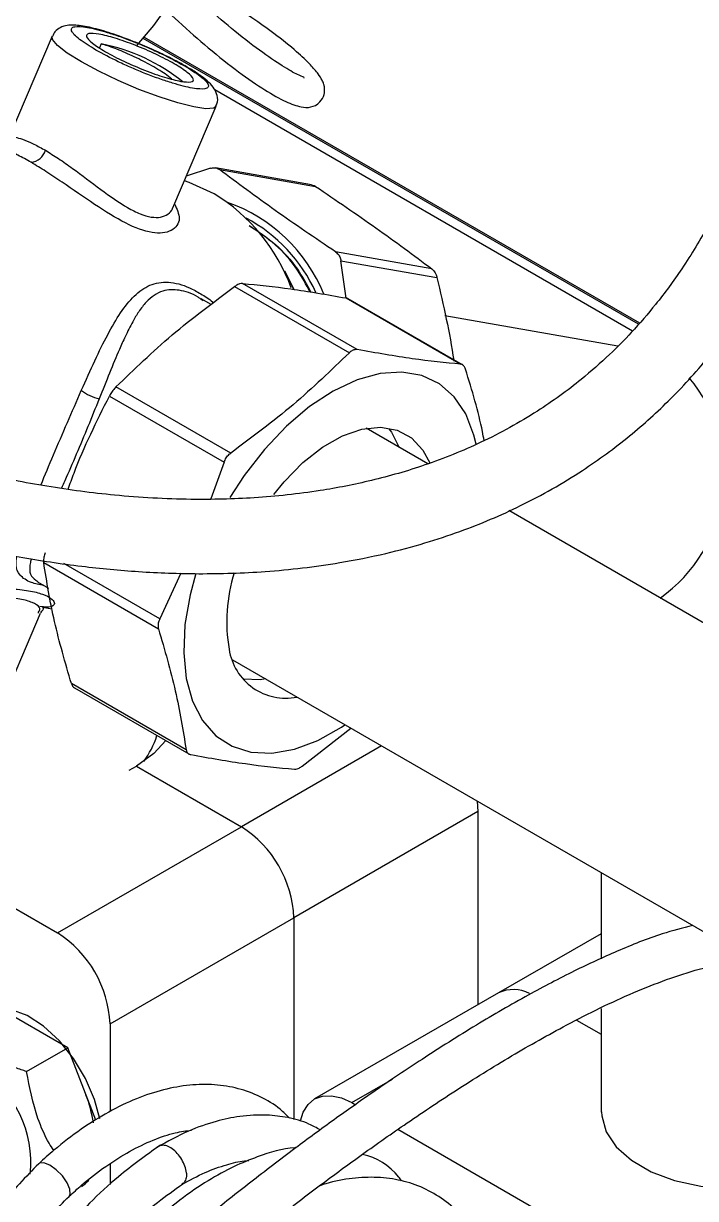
# Model space of a CAD drawing. Extents: x 75 to 2075, y 25 to 1460.
# Drawn here: x 1635 to 1699.6, y 618.2 to 731.2 of the extents above; entities that cross this region are included whole.
import ezdxf

# ---------------------------------------------------------------- set-up
doc = ezdxf.new("R2010")
doc.units = 0
doc.header["$LTSCALE"] = 5
doc.linetypes.add('SLD-KATı', pattern=[0])
doc.layers.get('0').update_dxf_attribs({"linetype": 'CONTINUOUS'})

msp = doc.modelspace()

# ---------------------------------------------------------------- linework, layer by layer
at = {"color": 7, "linetype": 'SLD-KATı'}
for p, q in [((1637.788, 729.996), (1633.629, 720.229)), ((1642.516, 729.267), (1642.354, 728.889)), ((1694.148, 702.295), (1646.536, 729.781)), ((1646.648, 729.914), (1694.262, 702.427)), ((1649.4, 713.511), (1653.56, 723.278)), ((1637.011, 719.108), (1637.143, 719.031)), ((1635.758, 717.877), (1635.613, 717.961)), ((1653.006, 717.306), (1650.687, 716.533)), ((1662.716, 715.727), (1653.503, 717.346)), ((1653.872, 717.187), (1663.112, 715.563)), ((1674.286, 707.634), (1665.046, 709.258)), ((1666.054, 704.825), (1665.543, 708.41)), ((1665.543, 708.41), (1674.782, 706.786)), ((1661.018, 705.656), (1660.15, 707.413)), ((1660.15, 707.413), (1661.023, 705.658)), ((1655.331, 705.932), (1666.362, 699.564)), ((1667.125, 699.859), (1656.094, 706.227)), ((1652.318, 704.57), (1652.097, 704.721)), ((1653.084, 704.186), (1652.113, 704.746)), ((1666.044, 704.828), (1677.075, 698.46)), ((1677.242, 698.406), (1666.238, 704.759)), ((1692.16, 700.184), (1675.528, 703.108)), ((1654.953, 689.904), (1643.922, 696.272)), ((1643.293, 695.389), (1654.324, 689.021)), ((1673.894, 688.873), (1667.971, 692.292)), ((1654.324, 689.021), (1653.047, 685.507)), ((1735.904, 653.076), (1681.688, 684.373)), ((1636.982, 679.375), (1648.013, 673.007)), ((1650.166, 678.372), (1648.139, 673.961)), ((1636.398, 677.528), (1637.431, 676.932)), ((1636.861, 675.095), (1637.799, 674.93)), ((1632.014, 663.576), (1636.674, 674.516)), ((1636.47, 674.504), (1636.483, 674.599)), ((1655.115, 670.023), (1723.047, 630.806)), ((1650.674, 661.369), (1639.643, 667.737)), ((1639.926, 667.325), (1650.931, 660.972)), ((1661.837, 659.799), (1666.52, 663.438)), ((1645.189, 659.422), (1645.885, 659.795)), ((1645.885, 659.795), (1655.987, 653.964)), ((1617.707, 655.652), (1638.309, 643.759)), ((1678.644, 656.439), (1678.715, 655.421)), ((1678.715, 655.421), (1661.038, 645.216)), ((1678.715, 655.421), (1678.715, 636.844)), ((1638.309, 643.759), (1655.987, 653.964)), ((1690.56, 649.561), (1690.56, 641.281)), ((1643.36, 635.011), (1661.038, 645.216)), ((1661.038, 645.216), (1661.038, 625.808)), ((1690.56, 643.681), (1680.7, 637.989)), ((1680.7, 637.989), (1663.022, 627.784)), ((1639.283, 632.698), (1632.285, 636.738)), ((1690.56, 636.497), (1690.56, 626.529)), ((1688.209, 635.362), (1690.56, 634.006)), ((1643.36, 635.011), (1643.36, 626.588)), ((1635.339, 630.421), (1639.283, 632.698)), ((1641.98, 625.746), (1639.283, 632.698)), ((1666.594, 627.431), (1666.94, 627.231)), ((1671.034, 624.867), (1697.712, 609.466)), ((1643.36, 621.558), (1643.36, 619.568))]:
    msp.add_line(p, q, dxfattribs=at)
at = {"color": 8, "linetype": 'SLD-KATı'}
for p, q in [((1693.592, 701.65), (1653.421, 724.84)), ((1648.139, 673.961), (1638.914, 679.286)), ((1669.459, 661.742), (1655.987, 653.964)), ((1666.594, 627.431), (1670.522, 629.698))]:
    msp.add_line(p, q, dxfattribs=at)
at = {"color": 7, "linetype": 'SLD-KATı', "flags": 128}
for points in [[(1645.973, 729.139), (1647.552, 731.041), (1648.684, 732.618)], [(1653.381, 714.837), (1650.971, 715.945), (1650.503, 716.099)], [(1678.549, 690.778), (1678.342, 691.642), (1677.558, 693.67), (1676.439, 695.327), (1675.015, 696.571), (1673.323, 697.37), (1671.405, 697.702), (1669.313, 697.56), (1667.099, 696.946), (1664.822, 695.877), (1662.541, 694.38), (1660.314, 692.494), (1658.199, 690.269), (1656.251, 687.761), (1654.871, 685.634)], [(1659.104, 685.921), (1660.096, 687.155), (1661.885, 688.994), (1663.774, 690.485), (1665.694, 691.574), (1667.576, 692.222), (1669.353, 692.405), (1670.959, 692.117), (1672.337, 691.368), (1673.437, 690.185), (1674.088, 688.96)], [(1670.17, 692.256), (1670.407, 691.935), (1671.156, 690.453)], [(1651.594, 678.322), (1651.047, 676.278), (1650.561, 673.417), (1650.441, 670.711), (1650.688, 668.228), (1651.297, 666.034), (1652.251, 664.185), (1653.527, 662.73), (1655.09, 661.705), (1656.901, 661.138), (1658.913, 661.043), (1661.073, 661.422), (1663.325, 662.266), (1665.612, 663.554), (1665.94, 663.773)], [(1658.3, 668.184), (1657.778, 668.11), (1656.15, 668.151)], [(1648.709, 662.255), (1647.577, 661.001), (1645.885, 659.795)], [(1642.385, 625.881), (1641.877, 627.736), (1641.007, 629.765), (1639.856, 631.685), (1638.485, 633.39), (1636.968, 634.79), (1635.387, 635.809), (1633.828, 636.391), (1632.66, 636.522)], [(1661.655, 625.674), (1661.927, 626.524), (1662.394, 627.263), (1663.022, 627.784), (1663.787, 628.068), (1664.661, 628.103), (1665.608, 627.888), (1666.594, 627.431)], [(1690.607, 626.556), (1690.625, 626.168), (1691.045, 624.635), (1692.008, 623.186), (1693.472, 621.885), (1695.373, 620.788), (1697.627, 619.943), (1700.136, 619.387), (1702.791, 619.144), (1704.939, 619.183)], [(1640.605, 619.368), (1641.007, 619.643), (1641.325, 619.932)]]:
    msp.add_lwpolyline(points, dxfattribs=at)
at = {"color": 8, "linetype": 'SLD-KATı', "flags": 128}
for points in [[(1640.598, 727.53), (1639.25, 728.372), (1638.306, 729.105), (1637.825, 729.683), (1637.788, 729.996)], [(1653.56, 723.278), (1653.32, 723.091), (1652.579, 723.033), (1651.405, 723.201), (1649.87, 723.585), (1648.071, 724.161), (1646.123, 724.892), (1644.145, 725.734), (1642.264, 726.631), (1640.598, 727.53)], [(1637.565, 621.416), (1637.005, 621.643), (1636.589, 621.617), (1636.503, 621.56)], [(1639.417, 618.418), (1639.538, 618.634), (1639.505, 619.114), (1639.236, 619.727), (1638.773, 620.379), (1638.186, 620.973), (1637.565, 621.416)]]:
    msp.add_lwpolyline(points, dxfattribs=at)
at = {"color": 7, "linetype": 'SLD-KATı'}
for centre, radius, start, end in [((1639.009, 711.468), 18.142, 51.23779, 78.85473), ((1635.577, 719.502), 1.635, 276.34065, 343.24516), ((1644.091, 699.686), 17.773, 20.16255, 58.48503), ((1649.526, 699.366), 15.523, 22.04735, 70.7581), ((1649.202, 699.012), 15.317, 24.46896, 61.83254), ((1643.291, 699.392), 4.376, 231.99647, 257.04848), ((1669.945, 673.724), 15.373, 162.26226, 190.06327), ((1660.272, 671.858), 5.526, 188.53457, 281.04329), ((1650.072, 644.717), 10.977, 2.60548, 57.39452), ((1632.394, 634.512), 10.977, 2.60548, 57.39452), ((1682.137, 634.941), 3.37, 62.7396, 115.2361), ((1625.314, 621.768), 10.424, 353.23708, 58.67705), ((1629.596, 623.693), 12.288, 8.4072, 21.45962)]:
    msp.add_arc(centre, radius, start, end, dxfattribs=at)
at = {"color": 8, "linetype": 'SLD-KATı'}
for centre, radius, start, end in [((1687.843, 687.847), 14.552, 305.28391, 39.78105), ((1638.666, 665.842), 9.713, 324.82037, 341.36628)]:
    msp.add_arc(centre, radius, start, end, dxfattribs=at)
at = {"color": 7, "linetype": 'SLD-KATı'}
for points, knots in [([(1661.996, 726.008), (1662.001, 726.011), (1662.08, 726.055), (1661.548, 726.191), (1660.249, 726.922), (1658.11, 728.325), (1655.499, 730.333), (1652.838, 732.616), (1649.66, 735.569), (1645.934, 739.351), (1641.79, 743.974), (1638.391, 748.07), (1635.479, 751.774), (1632.725, 755.434), (1629.867, 759.426), (1626.921, 763.741), (1623.923, 768.339), (1620.636, 773.636), (1617.351, 779.223), (1614.08, 785.078), (1610.838, 791.174), (1607.425, 797.942), (1603.832, 805.451), (1601.523, 810.651), (1600.302, 813.401)], [0, 0, 0, 0, 0.0020497, 0.0301819, 0.0640753, 0.0982096, 0.1328976, 0.1642325, 0.1907123, 0.2391823, 0.2870046, 0.3322943, 0.361502, 0.3969068, 0.44062, 0.479832, 0.5254644, 0.5784883, 0.6400266, 0.6962506, 0.7594906, 0.8305718, 0.9104065, 1, 1, 1, 1]), ([(1597.66, 812.317), (1598.937, 809.441), (1601.338, 804.033), (1605.065, 796.264), (1608.566, 789.348), (1611.851, 783.197), (1614.912, 777.741), (1617.747, 772.915), (1620.355, 768.658), (1622.946, 764.589), (1625.531, 760.691), (1628.259, 756.752), (1631.507, 752.261), (1635.51, 747.047), (1640.244, 741.37), (1644.284, 736.959), (1647.494, 733.718), (1650.078, 731.259), (1652.924, 728.752), (1655.752, 726.508), (1658.282, 724.765), (1660.275, 723.658), (1661.638, 723.181), (1662.556, 723.11), (1663.466, 723.47), (1663.988, 724.349), (1663.995, 725.054), (1663.899, 725.432), (1663.732, 725.832), (1663.348, 726.435), (1662.594, 727.319), (1661.247, 728.596), (1659.343, 730.127), (1656.937, 731.846), (1654.152, 733.678), (1651.864, 735.03), (1650.641, 735.752)], [0, 0, 0, 0, 0.0715414, 0.1345143, 0.1898869, 0.2385234, 0.2811927, 0.3185757, 0.3512727, 0.3798102, 0.4121736, 0.4403831, 0.4693959, 0.514009, 0.5584366, 0.5993028, 0.6184122, 0.6399774, 0.664883, 0.6922972, 0.7190166, 0.745141, 0.7693914, 0.7868912, 0.8009275, 0.8098206, 0.8171453, 0.8232387, 0.8328532, 0.8468666, 0.8655525, 0.8893461, 0.9189148, 0.942329, 0.9691726, 1, 1, 1, 1]), ([(1709.063, 736.888), (1708.972, 736.255), (1708.577, 733.513), (1707.505, 728.902), (1705.786, 722.906), (1703.656, 717.298), (1701.139, 712.132), (1698.54, 707.848), (1696.002, 704.382), (1693.648, 701.647), (1691.269, 699.236), (1688.32, 696.64), (1684.256, 693.695), (1679.204, 690.903), (1673.805, 688.725), (1668.602, 687.227), (1663.109, 686.152), (1657.304, 685.531), (1650.712, 685.376), (1644.03, 685.757), (1637.294, 686.643), (1631.099, 687.869), (1625.198, 689.397), (1620.268, 690.972), (1616.108, 692.521), (1612.601, 693.992), (1609.437, 695.511), (1606.731, 696.994), (1604.577, 698.334), (1602.984, 699.528), (1602.084, 700.351), (1601.724, 700.752), (1601.615, 700.891), (1601.609, 700.877), (1601.608, 700.873)], [0, 0, 0, 0, 0.0157421, 0.0681159, 0.1145764, 0.1654648, 0.2095927, 0.2476276, 0.2791908, 0.3052422, 0.3265826, 0.3522928, 0.3886107, 0.4311742, 0.4706091, 0.5070164, 0.541106, 0.5845156, 0.6261982, 0.6766315, 0.7218631, 0.7667032, 0.8082101, 0.8481287, 0.8737611, 0.8997939, 0.9260928, 0.9450317, 0.9624542, 0.9782857, 0.986314, 0.9943033, 0.9981558, 1, 1, 1, 1]), ([(1604.675, 705.819), (1604.357, 705.846), (1603.273, 705.94), (1601.669, 705.91), (1599.988, 705.748), (1598.753, 705.477), (1597.671, 705.098), (1596.467, 704.451), (1595.107, 703.099), (1594.297, 700.875), (1594.714, 698.394), (1596.105, 696.208), (1598.064, 694.291), (1600.299, 692.607), (1603.54, 690.54), (1607.978, 688.217), (1613.816, 685.7), (1620.447, 683.343), (1627.458, 681.373), (1634.265, 679.925), (1640.452, 678.998), (1646.177, 678.453), (1652.073, 678.242), (1658.536, 678.448), (1664.553, 679.149), (1669.673, 680.173), (1673.531, 681.2), (1677.895, 682.64), (1683.055, 684.826), (1688.522, 687.942), (1693.306, 691.455), (1697.443, 695.202), (1701.263, 699.445), (1705.188, 704.835), (1708.85, 711.337), (1711.943, 718.729), (1713.85, 724.956), (1715.022, 729.717), (1715.466, 732.004), (1715.673, 733.073)], [0, 0, 0, 0, 0.0085572, 0.0292426, 0.0450129, 0.0569124, 0.0656832, 0.0772112, 0.09041, 0.1060511, 0.1237639, 0.1404478, 0.1561481, 0.1717507, 0.1876302, 0.2190198, 0.2528319, 0.2917381, 0.3341558, 0.3732205, 0.4067814, 0.4371238, 0.4688988, 0.5038222, 0.5430751, 0.5676445, 0.5887736, 0.6079797, 0.6423995, 0.6799309, 0.7110216, 0.7409183, 0.7738811, 0.8087018, 0.8572977, 0.9071216, 0.9554208, 0.9791709, 1, 1, 1, 1]), ([(1646.705, 729.056), (1646.106, 729.303), (1645.279, 729.643), (1644.116, 730.064), (1643.21, 730.368), (1642.237, 730.654), (1641.353, 730.873), (1640.567, 731.019), (1639.875, 731.087), (1639.248, 731.068), (1638.623, 730.894), (1638.054, 730.514), (1637.891, 730.14), (1637.824, 729.987)], [0, 0, 0, 0, 0.1554067, 0.2149291, 0.311522, 0.4067195, 0.5041618, 0.6006751, 0.6959501, 0.7921786, 0.8801602, 0.9508392, 1, 1, 1, 1]), ([(1641.996, 728.676), (1641.417, 729.033), (1640.526, 729.582), (1639.878, 730.168), (1639.616, 730.539), (1639.637, 730.798), (1640.012, 730.978), (1641.053, 730.919), (1642.714, 730.502), (1644.309, 729.977), (1645.643, 729.479), (1646.997, 728.917), (1648.701, 728.145), (1649.765, 727.565), (1650.457, 727.189)], [0, 0, 0, 0, 0.1197284, 0.1841803, 0.25, 0.3158197, 0.3802716, 0.5, 0.6197284, 0.6841803, 0.75, 0.8158197, 0.8802716, 1, 1, 1, 1]), ([(1649.287, 725.881), (1649.092, 726.042), (1648.572, 726.471), (1647.183, 727.285), (1645.47, 728.149), (1643.756, 728.879), (1642.929, 729.138), (1642.516, 729.267)], [0, 0, 0, 0, 0.1305868, 0.3479401, 0.5652934, 0.7826467, 1, 1, 1, 1]), ([(1650.687, 727.083), (1650.527, 727.178), (1650.111, 727.425), (1649.344, 727.827), (1648.194, 728.401), (1647.289, 728.799), (1646.705, 729.056)], [0, 0, 0, 0, 0.14487657, 0.37699399, 0.59771196, 1, 1, 1, 1]), ([(1650.457, 727.189), (1651.036, 726.832), (1651.926, 726.283), (1652.575, 725.697), (1652.837, 725.326), (1652.815, 725.067), (1652.44, 724.888), (1651.399, 724.946), (1649.738, 725.363), (1648.143, 725.888), (1646.809, 726.386), (1645.455, 726.948), (1643.752, 727.72), (1642.687, 728.3), (1641.996, 728.676)], [0, 0, 0, 0, 0.1197284, 0.1841803, 0.25, 0.3158197, 0.3802716, 0.5, 0.6197284, 0.6841803, 0.75, 0.8158197, 0.8802716, 1, 1, 1, 1]), ([(1653.528, 723.294), (1653.568, 723.362), (1653.748, 723.671), (1653.68, 724.357), (1653.359, 725.04), (1652.861, 725.587), (1652.146, 726.167), (1651.4, 726.674), (1650.853, 726.988), (1650.687, 727.083)], [0, 0, 0, 0, 0.03786719, 0.17177942, 0.31354483, 0.50143853, 0.70756617, 0.91090717, 1, 1, 1, 1]), ([(1653.006, 717.306), (1653.138, 717.334), (1653.403, 717.389), (1653.694, 717.308), (1653.833, 717.214), (1653.872, 717.187)], [0, 0, 0, 0, 0.4171164, 0.8343171, 1, 1, 1, 1]), ([(1665.046, 709.258), (1663.07, 710.595), (1659.1, 713.281), (1655.62, 715.881), (1653.872, 717.187)], [0, 0, 0, 0, 0.497591, 1, 1, 1, 1]), ([(1662.712, 715.711), (1662.801, 715.696), (1662.939, 715.672), (1663.066, 715.592), (1663.112, 715.563)], [0, 0, 0, 0, 0.6414808, 1, 1, 1, 1]), ([(1663.112, 715.563), (1665.087, 714.226), (1669.058, 711.54), (1672.537, 708.94), (1674.286, 707.634)], [0, 0, 0, 0, 0.497591, 1, 1, 1, 1]), ([(1662.59, 705.397), (1662.206, 706.117), (1661.289, 707.837), (1659.308, 710.048), (1657.589, 711.196), (1656.729, 711.77)], [0, 0, 0, 0, 0.2644214, 0.6322107, 1, 1, 1, 1]), ([(1656.792, 711.759), (1657.634, 711.199), (1659.319, 710.078), (1661.312, 707.872), (1662.259, 706.132), (1662.675, 705.368)], [0, 0, 0, 0, 0.358806, 0.7182481, 1, 1, 1, 1]), ([(1665.046, 709.258), (1665.151, 709.17), (1665.361, 708.992), (1665.502, 708.67), (1665.534, 708.468), (1665.543, 708.41)], [0, 0, 0, 0, 0.4171162, 0.8343167, 1, 1, 1, 1]), ([(1674.286, 707.634), (1674.377, 707.548), (1674.56, 707.375), (1674.713, 707.05), (1674.767, 706.844), (1674.782, 706.786)], [0, 0, 0, 0, 0.4171164, 0.8343171, 1, 1, 1, 1]), ([(1674.782, 706.786), (1675.401, 704.12), (1676.027, 701.423), (1676.404, 698.769), (1676.409, 698.738)], [0, 0, 0, 0, 0.9881811, 1, 1, 1, 1]), ([(1643.922, 696.272), (1645.677, 697.967), (1649.187, 701.356), (1653.283, 704.407), (1655.331, 705.932)], [0, 0, 0, 0, 0.5, 1, 1, 1, 1]), ([(1656.094, 706.227), (1656.003, 706.222), (1655.821, 706.212), (1655.541, 706.076), (1655.378, 705.964), (1655.331, 705.932)], [0, 0, 0, 0, 0.41711625, 0.83431668, 1, 1, 1, 1]), ([(1656.094, 706.227), (1657.598, 706.079), (1660.621, 705.782), (1664.23, 705.147), (1666.044, 704.828)], [0, 0, 0, 0, 0.497591, 1, 1, 1, 1]), ([(1666.229, 704.745), (1666.208, 704.764), (1666.158, 704.807), (1666.085, 704.82), (1666.044, 704.828)], [0, 0, 0, 0, 0.4326195, 1, 1, 1, 1]), ([(1667.125, 699.859), (1667.018, 699.863), (1666.803, 699.872), (1666.538, 699.728), (1666.401, 699.6), (1666.362, 699.564)], [0, 0, 0, 0, 0.41711643, 0.83431706, 1, 1, 1, 1]), ([(1677.075, 698.46), (1675.57, 698.608), (1672.547, 698.905), (1668.938, 699.54), (1667.125, 699.859)], [0, 0, 0, 0, 0.497591, 1, 1, 1, 1]), ([(1677.525, 697.994), (1677.482, 698.1), (1677.395, 698.31), (1677.22, 698.436), (1677.107, 698.455), (1677.075, 698.46)], [0, 0, 0, 0, 0.4171164, 0.8343171, 1, 1, 1, 1]), ([(1679.314, 691.114), (1679.263, 691.401), (1678.878, 693.572), (1678.154, 695.94), (1677.525, 697.994)], [0, 0, 0, 0, 0.1320407, 1, 1, 1, 1]), ([(1643.922, 696.272), (1643.825, 696.166), (1643.632, 695.954), (1643.421, 695.631), (1643.322, 695.443), (1643.293, 695.389)], [0, 0, 0, 0, 0.4171164, 0.8343171, 1, 1, 1, 1]), ([(1639.332, 686.448), (1639.515, 686.964), (1640.62, 690.069), (1642.078, 692.971), (1643.293, 695.389)], [0, 0, 0, 0, 0.1663395, 1, 1, 1, 1]), ([(1642.31, 695.127), (1641.954, 694.242), (1641.244, 692.477), (1640.49, 690.685), (1640.114, 689.792)], [0, 0, 0, 0, 0.5016187, 1, 1, 1, 1]), ([(1654.324, 689.021), (1654.383, 689.166), (1654.501, 689.456), (1654.746, 689.744), (1654.907, 689.869), (1654.953, 689.904)], [0, 0, 0, 0, 0.4171164, 0.8343171, 1, 1, 1, 1]), ([(1637.108, 680.329), (1637.067, 680.181), (1636.985, 679.886), (1636.962, 679.567), (1636.977, 679.418), (1636.982, 679.375)], [0, 0, 0, 0, 0.4171164, 0.8343171, 1, 1, 1, 1]), ([(1639.643, 667.737), (1639.056, 669.751), (1637.875, 673.8), (1637.281, 677.511), (1636.982, 679.375)], [0, 0, 0, 0, 0.49759099, 1, 1, 1, 1]), ([(1636.69, 674.554), (1636.849, 674.738), (1637.06, 674.983), (1636.898, 675.017), (1636.857, 675.026)], [0, 0, 0, 0, 0.7485512, 1, 1, 1, 1]), ([(1648.139, 673.961), (1648.081, 673.823), (1647.967, 673.546), (1647.959, 673.219), (1648.001, 673.054), (1648.013, 673.007)], [0, 0, 0, 0, 0.4171164, 0.8343171, 1, 1, 1, 1]), ([(1648.013, 673.007), (1648.6, 670.993), (1649.781, 666.944), (1650.376, 663.233), (1650.674, 661.369)], [0, 0, 0, 0, 0.497591, 1, 1, 1, 1]), ([(1639.643, 667.737), (1639.685, 667.627), (1639.757, 667.441), (1639.883, 667.368), (1639.935, 667.338)], [0, 0, 0, 0, 0.589159, 1, 1, 1, 1]), ([(1650.674, 661.369), (1650.702, 661.273), (1650.756, 661.081), (1650.945, 660.947), (1651.085, 660.913), (1651.125, 660.903)], [0, 0, 0, 0, 0.4171164, 0.8343171, 1, 1, 1, 1]), ([(1651.125, 660.903), (1652.921, 660.587), (1656.531, 659.951), (1659.555, 659.653), (1661.074, 659.504)], [0, 0, 0, 0, 0.497591, 1, 1, 1, 1]), ([(1661.074, 659.504), (1661.165, 659.509), (1661.347, 659.519), (1661.627, 659.655), (1661.791, 659.767), (1661.837, 659.799)], [0, 0, 0, 0, 0.4171164, 0.8343171, 1, 1, 1, 1]), ([(1699.368, 644.475), (1698.394, 644.224), (1695.979, 643.603), (1692.164, 642.058), (1687.866, 640.079), (1683.344, 637.699), (1678.445, 634.853), (1673.536, 631.753), (1669.067, 628.747), (1665.086, 625.941), (1661.173, 623.076), (1657.147, 620.009), (1653.266, 616.931), (1649.933, 614.186), (1646.938, 611.632), (1644.109, 609.116), (1641.596, 606.744), (1639.952, 604.987), (1639.142, 603.867), (1638.818, 603.224), (1638.671, 602.716), (1638.672, 602.027), (1638.863, 601.341), (1639.303, 600.782), (1639.651, 600.519), (1639.951, 600.341), (1640.394, 600.213), (1641.156, 600.247), (1642.17, 600.586), (1643.457, 601.215), (1645.007, 602.124), (1647.071, 603.48), (1649.804, 605.416), (1653.384, 608.084), (1656.128, 610.222), (1657.66, 611.415)], [0, 0, 0, 0, 0.0287695, 0.0712615, 0.1115265, 0.1559104, 0.2065926, 0.2607525, 0.3084692, 0.3484132, 0.3895122, 0.4374656, 0.4843386, 0.5246348, 0.5581093, 0.5974538, 0.6382522, 0.6728817, 0.6885949, 0.702657, 0.7125215, 0.7184474, 0.7265524, 0.7352534, 0.7375899, 0.740681, 0.7506537, 0.7661294, 0.7879044, 0.8067529, 0.8300468, 0.8590925, 0.8956035, 0.9417138, 1, 1, 1, 1]), ([(1642.984, 602.086), (1642.993, 602.077), (1643.048, 602.017), (1643.672, 602.747), (1645.263, 604.315), (1647.661, 606.555), (1650.846, 609.353), (1654.744, 612.62), (1659.063, 616.07), (1663.273, 619.295), (1667.395, 622.328), (1671.796, 625.429), (1676.656, 628.675), (1681.872, 631.919), (1687.584, 635.149), (1693.642, 638.122), (1698.987, 640.078), (1702.876, 641.003), (1704.492, 641.081), (1705.189, 641.115)], [0, 0, 0, 0, 0.0070168, 0.0437679, 0.0871427, 0.1373014, 0.1906153, 0.2639921, 0.3366936, 0.4004706, 0.4617402, 0.5253471, 0.5975783, 0.6746582, 0.7487068, 0.8371597, 0.9234585, 0.9669911, 1, 1, 1, 1]), ([(1635.339, 630.421), (1634.981, 630.539), (1633.157, 631.14), (1630.51, 632.398), (1628.985, 633.848), (1628.34, 634.461)], [0, 0, 0, 0, 0.1234145, 0.6293958, 1, 1, 1, 1]), ([(1637.941, 622.838), (1637.794, 623.065), (1637.188, 624.008), (1636.1, 626.477), (1635.633, 628.894), (1635.339, 630.421)], [0, 0, 0, 0, 0.1046108, 0.4342037, 1, 1, 1, 1]), ([(1660.612, 625.936), (1660.317, 626.234), (1659.482, 627.075), (1657.816, 628.048), (1655.701, 628.849), (1653.419, 629.217), (1651.009, 629.178), (1648.486, 628.725), (1645.879, 627.858), (1643.225, 626.588), (1640.57, 624.927), (1638.321, 623.208), (1636.986, 621.998), (1636.498, 621.555)], [0, 0, 0, 0, 0.052804, 0.1490375, 0.2442817, 0.3395848, 0.4361441, 0.5346423, 0.6349928, 0.7365992, 0.8387918, 0.9410548, 1, 1, 1, 1]), ([(1663.56, 624.807), (1663.205, 625.008), (1662.24, 625.555), (1660.499, 626.025), (1658.272, 626.306), (1655.978, 626.183), (1653.454, 625.651), (1650.787, 624.733), (1648.875, 623.688), (1647.861, 623.134)], [0, 0, 0, 0, 0.08232, 0.2240862, 0.3553935, 0.520759, 0.6589364, 0.8190616, 1, 1, 1, 1]), ([(1639.423, 618.423), (1639.822, 618.785), (1640.981, 619.839), (1642.934, 621.344), (1645.248, 622.802), (1647.5, 623.877), (1649.512, 624.563), (1650.68, 624.721), (1651.193, 624.79)], [0, 0, 0, 0, 0.0992995, 0.2886748, 0.4774381, 0.6655384, 0.8533168, 1, 1, 1, 1]), ([(1648.14, 623.313), (1646.804, 622.35), (1644.489, 620.683), (1641.614, 618.053), (1639.646, 615.915), (1638.292, 614.198), (1637.313, 612.791), (1636.424, 611.36), (1635.258, 609.216), (1633.9, 605.975), (1632.756, 601.892), (1631.987, 597.771), (1631.194, 592.798), (1630.719, 587.925), (1630.91, 583.393), (1631.308, 580.479), (1631.771, 578.473), (1632.22, 576.959), (1632.773, 575.427), (1633.72, 573.428), (1635.206, 571.207), (1637.352, 569.031), (1639.185, 568.126), (1640.176, 567.638)], [0, 0, 0, 0, 0.0781576, 0.1353446, 0.1768455, 0.2060606, 0.2292258, 0.2491495, 0.2763485, 0.3296026, 0.3907816, 0.4473491, 0.4997888, 0.5997619, 0.6520498, 0.701322, 0.7364026, 0.7527779, 0.7797745, 0.8182808, 0.8688205, 0.9291228, 1, 1, 1, 1]), ([(1661.245, 623.108), (1661.203, 623.105), (1659.995, 623.044), (1657.992, 622.43), (1655.197, 621.294), (1652.702, 619.92), (1649.974, 618.067), (1648.141, 616.446), (1647.187, 615.602)], [0, 0, 0, 0, 0.0094203, 0.2679896, 0.4246267, 0.5991206, 0.7912369, 1, 1, 1, 1]), ([(1650.694, 620.662), (1650.693, 620.673), (1650.675, 620.882), (1650.575, 621.325), (1650.269, 621.979), (1649.836, 622.568), (1649.326, 623.027), (1648.8, 623.298), (1648.318, 623.372), (1648.087, 623.246), (1647.978, 623.186)], [0, 0, 0, 0, 0.0076187, 0.1516906, 0.2957649, 0.4397741, 0.5836515, 0.7274091, 0.8711114, 1, 1, 1, 1]), ([(1650.263, 619.558), (1651.011, 619.97), (1652.483, 620.78), (1654.479, 621.461), (1655.885, 621.825), (1656.546, 621.856), (1656.684, 621.862)], [0, 0, 0, 0, 0.3318978, 0.6526329, 0.9276638, 1, 1, 1, 1]), ([(1671.382, 619.916), (1671.292, 620.037), (1670.359, 621.298), (1668.981, 622.171), (1667.602, 622.444), (1667.594, 622.446)], [0, 0, 0, 0, 0.0955451, 0.9943473, 1, 1, 1, 1]), ([(1636.502, 621.559), (1635.26, 620.29), (1632.999, 617.981), (1630.529, 614.16), (1628.973, 610.798), (1627.871, 607.404), (1627.085, 603.601), (1626.651, 599.163), (1626.463, 594.709), (1626.286, 590.509), (1626.277, 586.756), (1626.5, 583.424), (1627.076, 580.049), (1628.29, 576.556), (1630.109, 573.935), (1632.102, 572.122), (1633.309, 571.431), (1633.937, 571.071)], [0, 0, 0, 0, 0.089524, 0.1628936, 0.2201175, 0.2657918, 0.3309197, 0.4020045, 0.4768848, 0.5464547, 0.6097835, 0.6684941, 0.7260072, 0.8020681, 0.8944401, 0.9450915, 1, 1, 1, 1]), ([(1650.694, 620.662), (1650.694, 620.651), (1650.71, 620.443), (1650.671, 620.072), (1650.501, 619.712), (1650.307, 619.626), (1650.242, 619.598)], [0, 0, 0, 0, 0.020626, 0.4106992, 0.8007778, 1, 1, 1, 1]), ([(1638.035, 574.769), (1637.88, 574.981), (1637.447, 575.572), (1636.874, 576.756), (1636.335, 578.144), (1635.914, 579.581), (1635.519, 581.352), (1635.194, 583.709), (1635.063, 586.645), (1635.194, 589.78), (1635.59, 593.115), (1636.142, 596.686), (1636.835, 600.446), (1637.826, 604.187), (1639.01, 607.113), (1640.04, 609.051), (1640.814, 610.314), (1641.65, 611.529), (1642.806, 613.011), (1644.246, 614.593), (1646.015, 616.275), (1648.017, 617.96), (1649.526, 619.034), (1650.332, 619.607)], [0, 0, 0, 0, 0.024227, 0.0674132, 0.1075777, 0.138573, 0.1725979, 0.2292919, 0.2883204, 0.3470666, 0.406721, 0.4723011, 0.5414394, 0.6131531, 0.6756503, 0.7075732, 0.7314233, 0.7567905, 0.7899475, 0.8386374, 0.8821941, 0.9371479, 1, 1, 1, 1]), ([(1645.265, 564.729), (1645.675, 564.573), (1646.786, 564.15), (1648.743, 563.797), (1651.137, 563.778), (1653.647, 564.178), (1656.245, 564.99), (1658.894, 566.209), (1661.552, 567.817), (1664.173, 569.785), (1666.717, 572.079), (1669.148, 574.662), (1671.433, 577.493), (1673.541, 580.533), (1675.443, 583.736), (1677.113, 587.058), (1678.526, 590.451), (1679.662, 593.869), (1680.502, 597.265), (1681.032, 600.592), (1681.238, 603.807), (1681.111, 606.865), (1680.643, 609.72), (1679.831, 612.323), (1678.683, 614.624), (1677.221, 616.572), (1675.483, 618.129), (1673.517, 619.273), (1671.367, 619.997), (1669.066, 620.314), (1666.636, 620.188), (1664.75, 619.874), (1663.674, 619.48), (1663.456, 619.4)], [0, 0, 0, 0, 0.01861, 0.0505415, 0.0827758, 0.1156443, 0.1491491, 0.183105, 0.2172841, 0.2515058, 0.2856805, 0.3197904, 0.3538415, 0.3878506, 0.4218383, 0.4558271, 0.4898346, 0.5238823, 0.5579941, 0.5921931, 0.6264973, 0.66091, 0.6954008, 0.7298201, 0.7639364, 0.7974648, 0.8302352, 0.8623604, 0.8942212, 0.9261488, 0.9585458, 0.9916026, 1, 1, 1, 1]), ([(1631.203, 581.635), (1631.171, 581.755), (1630.989, 582.452), (1630.774, 584.009), (1630.582, 586.416), (1630.555, 589.269), (1630.684, 593.346), (1630.876, 598.346), (1631.37, 603.439), (1632.373, 607.625), (1633.803, 611.257), (1636.159, 615.072), (1638.281, 617.25), (1639.419, 618.419)], [0, 0, 0, 0, 0.0125188, 0.0725292, 0.1411689, 0.2192646, 0.3006896, 0.4552208, 0.5912131, 0.6682544, 0.762339, 0.8724876, 1, 1, 1, 1])]:
    msp.add_open_spline(points, degree=3, knots=knots, dxfattribs=at)
for points in [[(1642.287, 730.207), (1641.914, 730.249), (1641.169, 730.332), (1640.981, 729.999), (1641.549, 729.377), (1642.84, 728.528), (1644.647, 727.589), (1646.683, 726.708), (1648.692, 725.989), (1649.675, 725.768), (1650.166, 725.658)], [(1650.166, 725.658), (1650.538, 725.617), (1651.284, 725.533), (1651.471, 725.866), (1650.903, 726.489), (1649.612, 727.337), (1647.805, 728.277), (1645.769, 729.157), (1643.76, 729.877), (1642.778, 730.097), (1642.287, 730.207)], [(1666.362, 699.564), (1664.607, 697.869), (1661.097, 694.48), (1657.001, 691.429), (1654.953, 689.904)]]:
    msp.add_open_spline(points, degree=3, dxfattribs=at)
at = {"color": 8, "linetype": 'SLD-KATı'}
for points, knots in [([(1633.647, 720.221), (1633.678, 720.255), (1633.781, 720.369), (1634.609, 720.244), (1635.854, 719.741), (1636.632, 719.315), (1637.011, 719.108)], [0, 0, 0, 0, 0.1759422, 0.5870501, 0.7993469, 1, 1, 1, 1]), ([(1635.613, 717.961), (1635.18, 718.202), (1634.318, 718.681), (1633.096, 719.225), (1632.729, 719.292), (1632.508, 719.333)], [0, 0, 0, 0, 0.2859793, 0.5693529, 1, 1, 1, 1]), ([(1637.143, 719.031), (1637.56, 718.775), (1638.395, 718.262), (1640.194, 716.99), (1642.482, 715.231), (1644.665, 713.685), (1646.26, 712.883), (1647.34, 712.566), (1648.26, 712.561), (1648.936, 712.866), (1649.314, 713.217), (1649.374, 713.484), (1649.382, 713.519)], [0, 0, 0, 0, 0.0896416, 0.1794874, 0.358373, 0.5376068, 0.6276271, 0.71769, 0.8070501, 0.8971156, 0.9866305, 1, 1, 1, 1]), ([(1649.558, 713.881), (1649.779, 713.39), (1650.266, 712.312), (1649.368, 711.164), (1647.518, 710.921), (1644.898, 711.898), (1641.909, 713.772), (1639.25, 715.635), (1637.177, 717.02), (1636.231, 717.591), (1635.758, 717.877)], [0, 0, 0, 0, 0.1217904, 0.2680206, 0.414151, 0.5606948, 0.7072653, 0.8533915, 0.9267511, 1, 1, 1, 1]), ([(1640.596, 695.944), (1641.029, 696.914), (1641.897, 698.859), (1643.129, 701.359), (1644.357, 703.469), (1645.653, 705.106), (1647.132, 706.172), (1648.906, 706.48), (1650.645, 706.028), (1652.091, 705.231), (1652.886, 704.756), (1653.276, 704.387), (1653.306, 704.358)], [0, 0, 0, 0, 0.1240229, 0.2485537, 0.3722246, 0.4967748, 0.6217674, 0.7460505, 0.8672204, 0.929557, 0.9945723, 1, 1, 1, 1]), ([(1652.097, 704.721), (1652.009, 704.783), (1651.293, 705.286), (1650.282, 705.563), (1649.184, 705.656), (1648.361, 705.511), (1647.569, 705.119), (1646.805, 704.441), (1646.136, 703.57), (1645.473, 702.464), (1644.862, 701.247), (1644.136, 699.621), (1643.326, 697.661), (1642.648, 695.971), (1642.31, 695.127)], [0, 0, 0, 0, 0.0171576, 0.1398308, 0.2003552, 0.2629644, 0.3427059, 0.4232884, 0.5090265, 0.5839275, 0.6802971, 0.7543122, 0.8773745, 1, 1, 1, 1]), ([(1636.698, 686.831), (1637.099, 687.784), (1637.899, 689.689), (1639.26, 692.879), (1640.149, 694.919), (1640.596, 695.944)], [0, 0, 0, 0, 0.3326231, 0.6648171, 1, 1, 1, 1]), ([(1640.114, 689.792), (1639.738, 688.919), (1639.251, 687.785), (1638.794, 686.767), (1638.689, 686.532)], [0, 0, 0, 0, 0.7695648, 1, 1, 1, 1]), ([(1636.996, 677.183), (1636.568, 677.263), (1635.808, 677.405), (1635.147, 677.763), (1634.56, 678.277), (1634.253, 678.946), (1634.341, 679.69), (1634.375, 679.981)], [0, 0, 0, 0, 0.1959291, 0.3479786, 0.5066183, 0.807252, 1, 1, 1, 1]), ([(1635.794, 679.753), (1635.761, 679.634), (1635.674, 679.322), (1635.61, 678.733), (1635.677, 678.07), (1636.178, 677.717), (1636.413, 677.551)], [0, 0, 0, 0, 0.1163442, 0.3034003, 0.6736178, 1, 1, 1, 1]), ([(1636.483, 674.599), (1636.581, 674.759), (1636.757, 675.05), (1635.959, 675.558), (1634.76, 675.889), (1633.025, 676.049), (1630.245, 676.071), (1626.222, 675.972), (1622.102, 676.321), (1619.092, 677.093), (1617.855, 677.711), (1617.238, 678.02)], [0, 0, 0, 0, 0.1105415, 0.1998788, 0.2886574, 0.3778429, 0.4671023, 0.6443024, 0.8217149, 0.9110064, 1, 1, 1, 1]), ([(1622.502, 677.65), (1622.995, 677.56), (1624.338, 677.315), (1626.609, 677.149), (1629.171, 677.04), (1631.596, 676.986), (1633.778, 676.891), (1635.598, 676.689), (1636.942, 676.355), (1637.762, 675.935), (1638.08, 675.509), (1637.917, 675.188), (1637.437, 675.024), (1636.845, 675.125), (1636.607, 675.166)], [0, 0, 0, 0, 0.05134941, 0.14011172, 0.22918015, 0.3176538, 0.40671758, 0.49575508, 0.58444129, 0.67358358, 0.76277219, 0.85161867, 0.94060305, 1, 1, 1, 1])]:
    msp.add_open_spline(points, degree=3, knots=knots, dxfattribs=at)

doc.saveas('drawing.dxf')
